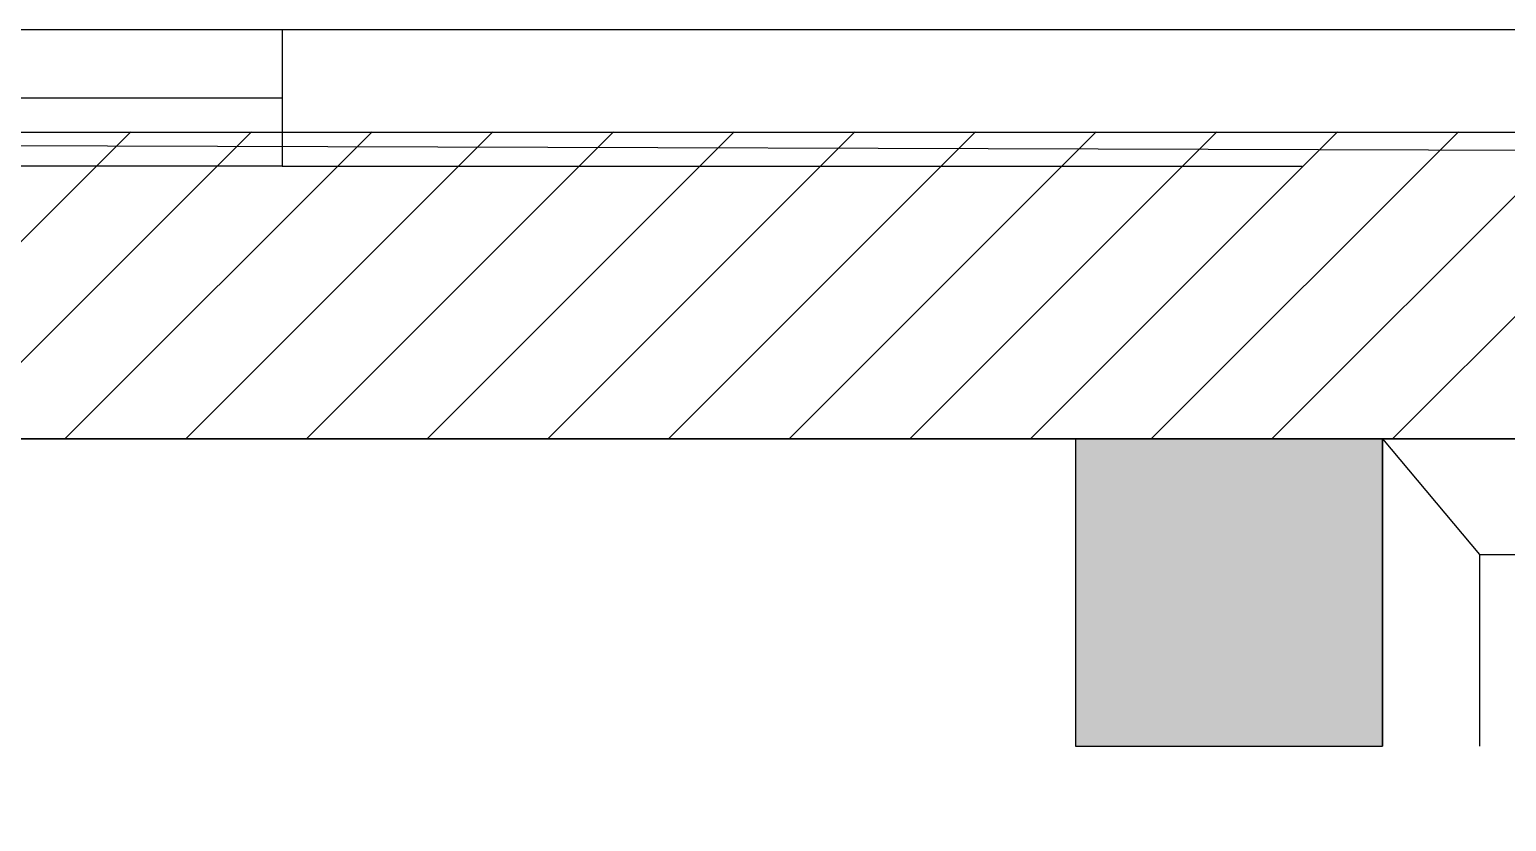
# Model space of a CAD drawing. Header units: inches. Extents: x -90 to 2036, y -33 to 3377.
# Drawn here: x 1240.2 to 1325.3, y 3331.8 to 3377.5 of the extents above; entities that cross this region are included whole.
import ezdxf

# ---------------------------------------------------------------- set-up
doc = ezdxf.new("R2010")
doc.units = ezdxf.units.IN
doc.header["$MEASUREMENT"] = 0
doc.layers.add('First floor Utility', color=69, linetype='CONTINUOUS')

msp = doc.modelspace()

# ---------------------------------------------------------------- hatches: boundary and pattern name
at = {"layer": 'First floor Utility', "linetype": 'Continuous'}
msp.add_hatch(color=253, dxfattribs=at).paths.add_polyline_path([(1300.468, 3353.833), (1318.184, 3353.833), (1318.184, 3336.117), (1300.468, 3336.117)])

# ---------------------------------------------------------------- linework, layer by layer
at = {"layer": 'First floor Utility', "color": 253, "linetype": 'Continuous'}
for p, q in [((17.694, 3377.455, -409.449), (1964.622, 3377.455, -409.449)), ((1002.239, 3377.449, -409.449), (1941, 3377.449, -409.449)), ((1207.493, 3377.449, -409.449), (1254.737, 3377.449, -409.449)), ((1254.737, 3377.449, -409.449), (1295.84, 3377.449, -409.449)), ((1254.737, 3377.449, -409.449), (1254.737, 3369.575, -409.449)), ((1254.737, 3377.449, -409.449), (1254.737, 3369.575, -409.449)), ((1313.557, 3377.449, -409.449), (1328.078, 3377.449, -409.449)), ((1207.493, 3373.512, -409.449), (1254.737, 3373.512, -409.449)), ((47.221, 3371.543, -409.449), (1632.428, 3371.543, -409.449)), ((984.523, 3371.543, -409.449), (1632.428, 3369.575, -409.449)), ((1228.286, 3353.84, -409.449), (1245.996, 3371.55, -409.449)), ((1235.246, 3353.84, -409.449), (1252.956, 3371.55, -409.449)), ((1242.205, 3353.84, -409.449), (1259.915, 3371.55, -409.449)), ((1249.165, 3353.84, -409.449), (1266.875, 3371.55, -409.449)), ((1256.125, 3353.84, -409.449), (1273.835, 3371.55, -409.449)), ((1263.085, 3353.84, -409.449), (1280.795, 3371.55, -409.449)), ((1270.044, 3353.84, -409.449), (1287.754, 3371.55, -409.449)), ((1277.004, 3353.84, -409.449), (1294.714, 3371.55, -409.449)), ((1283.964, 3353.84, -409.449), (1301.674, 3371.55, -409.449)), ((1290.923, 3353.84, -409.449), (1308.633, 3371.55, -409.449)), ((1297.883, 3353.84, -409.449), (1315.593, 3371.55, -409.449)), ((1304.843, 3353.84, -409.449), (1322.553, 3371.55, -409.449)), ((1311.803, 3353.84, -409.449), (1329.513, 3371.55, -409.449)), ((1318.762, 3353.84, -409.449), (1336.472, 3371.55, -409.449)), ((1254.737, 3369.575, -409.449), (1207.493, 3369.575, -409.449)), ((1254.737, 3369.575, -409.449), (1313.557, 3369.575, -409.449)), ((47.221, 3353.84, -409.449), (1941, 3353.84, -409.449)), ((1632.428, 3353.833, -409.449), (47.221, 3353.833, -409.449)), ((1318.184, 3353.833, -409.449), (1318.184, 3336.117, -409.449)), ((1353.617, 3353.833, -409.449), (1318.184, 3353.833, -409.449)), ((1318.184, 3353.833, -409.449), (1323.765, 3347.166, -409.449)), ((1323.765, 3347.166, -409.449), (1353.617, 3347.166, -409.449)), ((1323.765, 3347.166, -409.449), (1323.765, 3336.117, -409.449))]:
    msp.add_line(p, q, dxfattribs=at)
for points, elevation in [([(41.316, 3353.833), (1941, 3353.833), (1941, 2800.893), (41.316, 2800.893)], -196.85), ([(1318.184, 3336.117), (1318.184, 3353.833), (1300.468, 3353.833), (1300.468, 3336.117)], -409.449)]:
    msp.add_lwpolyline(points, close=True, dxfattribs=dict(at, elevation=elevation))

doc.saveas('drawing.dxf')
